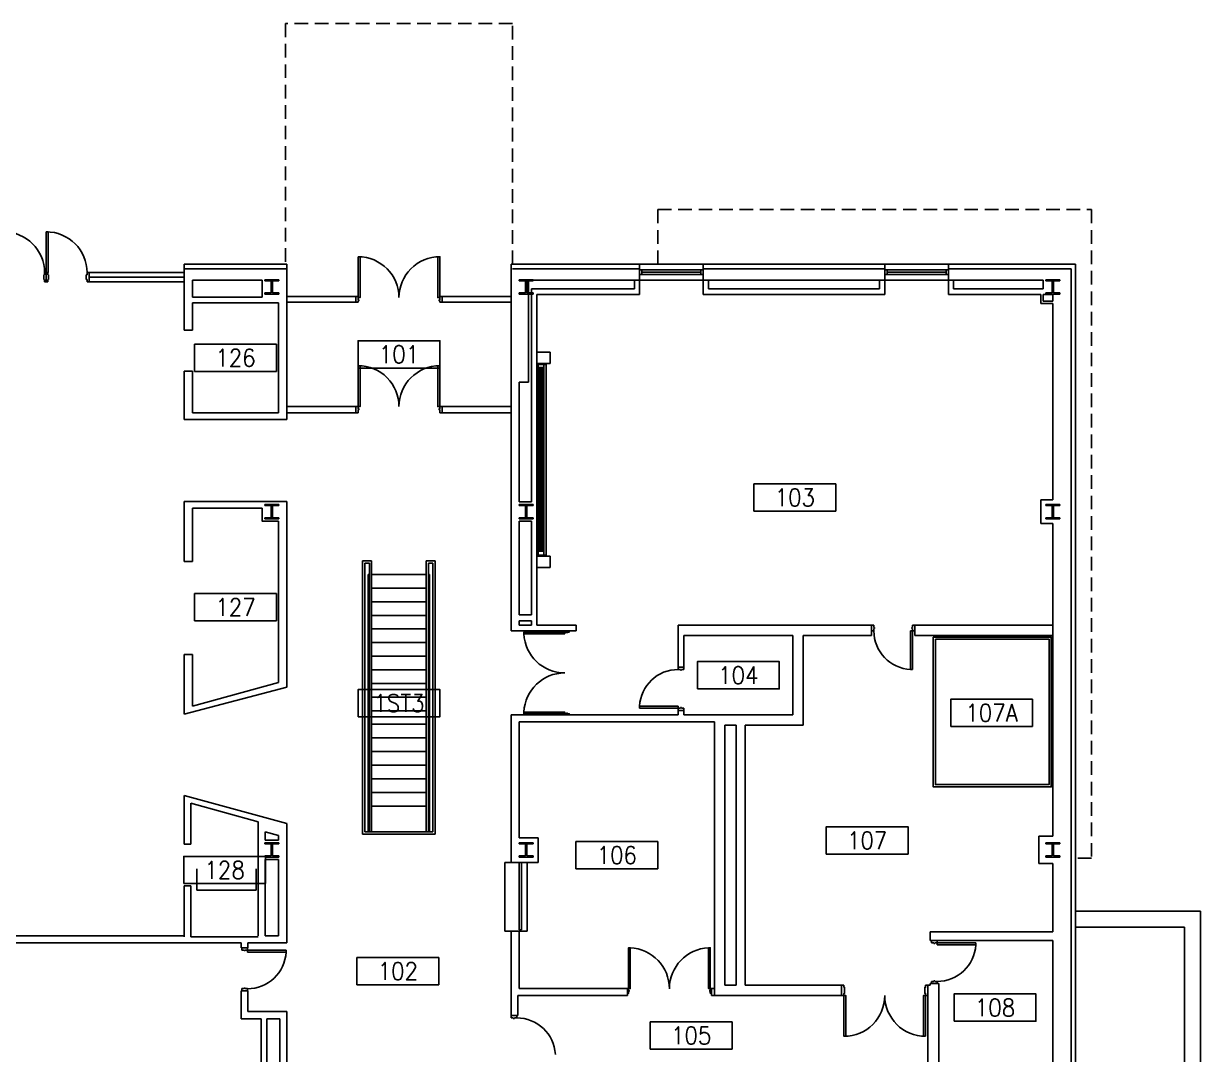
# Model space of a CAD drawing. Extents: x 324 to 2190, y 315 to 1855.
# Drawn here: x 1153 to 2190, y 947 to 1855 of the extents above; entities that cross this region are included whole.
import ezdxf
from ezdxf.enums import TextEntityAlignment as Align

# ---------------------------------------------------------------- set-up
doc = ezdxf.new("R2010")
doc.units = 0
doc.header["$LTSCALE"] = 48
doc.header["$MEASUREMENT"] = 0
doc.linetypes.add('HIDDEN', pattern=[0.375, 0.25, -0.125])
doc.linetypes.add('PC_DASH_2', pattern=[12, 5.333333, -6.666667])
doc.layers.get('0').update_dxf_attribs({"color": 5, "linetype": 'CONTINUOUS'})
for name, color, linetype in [('first flr', 8, 'CONTINUOUS'), ('SP-RMBX', 7, 'CONTINUOUS'), ('SP-RMNO', 4, 'CONTINUOUS'), ('SP-ROOM', 4, 'CONTINUOUS')]:
    doc.layers.add(name, color=color, linetype=linetype)
doc.styles.add('ROMANS', font='ROMANS.shx', dxfattribs={"width": 0.9})

# ---------------------------------------------------------------- blocks, each defined once
blk = doc.blocks.new('FMGRM1')
at = {"layer": 'SP-RMBX', "color": 255}
blk.add_lwpolyline([(-0.375, -0.125), (0.375, -0.125), (0.375, 0.125), (-0.375, 0.125)], close=True, dxfattribs=at)
at = {"style": 'ROMANS', "width": 0.9}
for tag, p in [('DATA1', (0, -0.284)), ('DATA2', (0, -0.443)), ('DATA3', (0, -0.602)), ('DATA4', (0, -0.762)), ('DATA5', (0, -0.921))]:
    blk.add_attdef(tag, text='', height=0.117, dxfattribs=at).set_placement(p, align=Align.CENTER)
at = {"layer": 'SP-RMNO', "style": 'ROMANS', "width": 0.9}
blk.add_attdef('RMNUMB', text='', height=0.16, dxfattribs=at).set_placement((0, 0), align=Align.MIDDLE)

msp = doc.modelspace()

# ---------------------------------------------------------------- linework, layer by layer
at = {"layer": 'first flr', "linetype": 'HIDDEN'}
for p, q in [((1583.8, 1854.9), (1383.8, 1854.9)), ((1383.8, 1854.9), (1383.8, 1642.9)), ((1583.8, 1642.9), (1583.8, 1854.9)), ((1711.8, 1642.9), (1711.8, 1690.9)), ((1711.8, 1690.9), (2093.8, 1690.9)), ((2093.8, 1690.9), (2093.8, 1119.7)), ((2093.8, 1119.7), (2079.8, 1119.7))]:
    msp.add_line(p, q, dxfattribs=at)
at = {"layer": 'first flr', "linetype": 'Continuous'}
for p, q in [((1173, 1671.4), (1174.7, 1671.4)), ((1173, 1635.4), (1173, 1671.4)), ((1174.7, 1671.4), (1174.7, 1635.4)), ((1294.5, 1628.9), (1294.5, 1642.9)), ((1294.5, 1642.9), (1295.8, 1642.9)), ((1383.8, 1642.9), (1385, 1642.9)), ((1385, 1642.9), (1385, 1619.1)), ((1583.8, 1642.9), (1582.5, 1642.9)), ((1582.5, 1642.9), (1582.5, 1619.1)), ((1171.6, 1633.6), (1170.9, 1633.6)), ((1170.9, 1633.6), (1170.9, 1629.3)), ((1170.9, 1629.3), (1171.6, 1629.3)), ((1171.6, 1635.4), (1171.6, 1633.6)), ((1171.6, 1629.3), (1171.6, 1627.4)), ((1174.7, 1635.4), (1173, 1635.4)), ((1174.4, 1635.4), (1174.4, 1633.6)), ((1174.4, 1633.6), (1175, 1633.6)), ((1175, 1629.3), (1174.4, 1629.3)), ((1174.4, 1629.3), (1174.4, 1627.4)), ((1175, 1633.6), (1175, 1629.3)), ((1209, 1633.6), (1208.3, 1633.6)), ((1208.3, 1633.6), (1208.3, 1629.3)), ((1208.3, 1629.3), (1209, 1629.3)), ((1209, 1635.4), (1209, 1633.6)), ((1209, 1629.3), (1209, 1627.4)), ((1363.3, 1613.9), (1363.3, 1628.9)), ((2049.3, 1616.1), (2049.3, 1608.3)), ((2049.3, 1608.3), (2059.8, 1608.3)), ((2051.3, 1616.1), (2051.3, 1610.3)), ((2051.3, 1610.3), (2059.8, 1610.3)), ((1605.1, 1565.3), (1617.1, 1565.3)), ((1605.1, 1555.3), (1605.1, 1565.3)), ((1617.1, 1555.3), (1605.1, 1555.3)), ((1617.1, 1565.3), (1617.1, 1555.3)), ((2059.8, 1435.4), (2049.3, 1435.4)), ((2049.3, 1435.4), (2049.3, 1414.4)), ((1363.3, 1416.4), (1363.3, 1427.9)), ((1377.8, 1416.4), (1363.3, 1416.4)), ((2049.3, 1414.4), (2059.8, 1414.4)), ((1605.1, 1385.6), (1617.1, 1385.6)), ((1605.1, 1375.6), (1605.1, 1385.6)), ((1617.1, 1385.6), (1617.1, 1375.6)), ((1617.1, 1375.6), (1605.1, 1375.6)), ((1589.8, 1137.4), (1606.3, 1137.4)), ((1606.3, 1137.4), (1606.3, 1115.8)), ((2047.3, 1138.9), (2059.8, 1138.9)), ((2047.3, 1114.9), (2047.3, 1138.9)), ((1305.7, 1091.5), (1305.7, 1110.2)), ((1357.9, 1110.2), (1357.9, 1091.5)), ((1577, 1115.8), (1577, 1055.3)), ((1596.6, 1055.3), (1596.6, 1115.8)), ((2059.8, 1114.9), (2047.3, 1114.9)), ((1357.9, 1091.5), (1305.7, 1091.5)), ((2079.8, 1072.9), (2189.8, 1072.9)), ((2189.8, 1072.9), (2189.8, 314.7)), ((2079.8, 1058.9), (2175.8, 1058.9)), ((2175.8, 1058.9), (2175.8, 334.7)), ((1577, 1055.3), (1596.6, 1055.3)), ((1588.5, 980.9), (1588.5, 998.6)), ((1362.3, 978.1), (1344.8, 978.1)), ((1362.3, 656.9), (1362.3, 978.1)), ((1582.5, 980.9), (1588.5, 980.9))]:
    msp.add_line(p, q, dxfattribs=at)
at = {"layer": 'first flr'}
for p, q in [((1294.5, 1638.9), (1385, 1638.9)), ((1295.8, 1642.9), (1383.8, 1642.9)), ((1385, 1642.9), (1385, 1505.9)), ((1582.5, 1642.9), (1582.5, 1538.9)), ((1695.8, 1642.9), (1583.8, 1642.9)), ((1695.8, 1638.9), (1583.8, 1638.9)), ((1695.8, 1616.1), (1695.8, 1642.9)), ((1695.8, 1642.9), (1751.8, 1642.9)), ((1751.8, 1616.1), (1751.8, 1642.9)), ((1815.8, 1642.9), (1751.8, 1642.9)), ((1815.8, 1638.9), (1751.8, 1638.9)), ((1911.8, 1642.9), (1815.8, 1642.9)), ((1815.8, 1638.9), (1911.8, 1638.9)), ((1911.8, 1616.1), (1911.8, 1642.9)), ((1911.8, 1642.9), (1967.8, 1642.9)), ((2079.8, 1642.9), (1967.8, 1642.9)), ((1967.8, 1616.1), (1967.8, 1642.9)), ((2075.8, 1638.9), (1967.8, 1638.9)), ((2075.8, 911), (2075.8, 1638.9)), ((2079.8, 1220.6), (2079.8, 1642.9)), ((1174.4, 1635.4), (1171.6, 1635.4)), ((1173, 1635.4), (1173, 1627.4)), ((1173, 1635.4), (1173, 1627.4)), ((1294.5, 1635.4), (1209, 1635.4)), ((1211, 1635.4), (1211, 1627.4)), ((1211, 1631.4), (1294.5, 1631.4)), ((1294.5, 1584.6), (1294.5, 1628.9)), ((1363.3, 1628.9), (1301.8, 1628.9)), ((1301.8, 1613.9), (1301.8, 1628.9)), ((1365.7, 1629.2), (1377.9, 1629.2)), ((1365.7, 1628.2), (1365.7, 1629.2)), ((1365.7, 1628.2), (1371.3, 1628.2)), ((1371.3, 1628.2), (1371.3, 1617.5)), ((1372.3, 1628.2), (1372.3, 1617.5)), ((1372.3, 1628.2), (1377.9, 1628.2)), ((1377.9, 1628.2), (1377.9, 1629.2)), ((1589.7, 1629.2), (1601.9, 1629.2)), ((1589.7, 1628.2), (1589.7, 1629.2)), ((1589.7, 1628.2), (1595.3, 1628.2)), ((1595.3, 1628.2), (1595.3, 1617.5)), ((1596.3, 1628.2), (1596.3, 1617.5)), ((1596.3, 1628.2), (1601.9, 1628.2)), ((1597.8, 1538.9), (1597.8, 1628.9)), ((1597.8, 1628.9), (1695.8, 1628.9)), ((1601.9, 1628.2), (1601.9, 1629.2)), ((1691.2, 1621.1), (1691.2, 1628.9)), ((1695.8, 1628.9), (1751.8, 1628.9)), ((1697.8, 1637.9), (1749.8, 1637.9)), ((1697.8, 1635.9), (1749.8, 1635.9)), ((1697.8, 1633.9), (1749.8, 1633.9)), ((1751.8, 1628.9), (1815.8, 1628.9)), ((1756.4, 1621.1), (1756.4, 1628.9)), ((1815.8, 1628.9), (1911.8, 1628.9)), ((1907.2, 1621.1), (1907.2, 1628.9)), ((1911.8, 1628.9), (1967.8, 1628.9)), ((1913.8, 1637.9), (1965.8, 1637.9)), ((1913.8, 1635.9), (1965.8, 1635.9)), ((1913.8, 1633.9), (1965.8, 1633.9)), ((1967.8, 1628.9), (2051.3, 1628.9)), ((1972.4, 1621.1), (1972.4, 1628.9)), ((2051.3, 1621.1), (2051.3, 1628.9)), ((2053.7, 1629.2), (2065.9, 1629.2)), ((2053.7, 1628.2), (2053.7, 1629.2)), ((2053.7, 1628.2), (2059.3, 1628.2)), ((2059.3, 1628.2), (2059.3, 1617.5)), ((2060.3, 1628.2), (2060.3, 1617.5)), ((2060.3, 1628.2), (2065.9, 1628.2)), ((2065.9, 1628.2), (2065.9, 1629.2)), ((1174.4, 1627.4), (1171.6, 1627.4)), ((1294.5, 1627.4), (1209, 1627.4)), ((1371.3, 1617.5), (1365.7, 1617.5)), ((1365.7, 1616.5), (1365.7, 1617.5)), ((1377.9, 1617.5), (1372.3, 1617.5)), ((1377.9, 1616.5), (1377.9, 1617.5)), ((1595.3, 1617.5), (1589.7, 1617.5)), ((1589.7, 1616.5), (1589.7, 1617.5)), ((1601.9, 1617.5), (1596.3, 1617.5)), ((1600.6, 1621.1), (1691.2, 1621.1)), ((1600.6, 1621.1), (1600.6, 1433.4)), ((1601.9, 1616.5), (1601.9, 1617.5)), ((1907.2, 1621.1), (1756.4, 1621.1)), ((1972.4, 1621.1), (2051.3, 1621.1)), ((2059.3, 1617.5), (2053.7, 1617.5)), ((2053.7, 1616.5), (2053.7, 1617.5)), ((2065.9, 1617.5), (2060.3, 1617.5)), ((2065.9, 1616.5), (2065.9, 1617.5)), ((1301.8, 1613.9), (1363.3, 1613.9)), ((1301.8, 1584.6), (1301.8, 1608.9)), ((1377.8, 1608.9), (1301.8, 1608.9)), ((1377.9, 1616.5), (1365.7, 1616.5)), ((1377.8, 1511.9), (1377.8, 1608.9)), ((1385, 1614.5), (1447.8, 1614.5)), ((1447.8, 1609.4), (1385, 1609.4)), ((1445.8, 1614.5), (1445.8, 1609.4)), ((1483.8, 1614.5), (1483.8, 1614.5)), ((1519.8, 1614.5), (1582.5, 1614.5)), ((1582.5, 1609.4), (1519.8, 1609.4)), ((1521.8, 1614.5), (1521.8, 1609.4)), ((1601.9, 1616.5), (1589.7, 1616.5)), ((1605.1, 1616.1), (1695.8, 1616.1)), ((1605.1, 1616.1), (1605.1, 1324.8)), ((1911.8, 1616.1), (1751.8, 1616.1)), ((1967.8, 1616.1), (2049.3, 1616.1)), ((2051.3, 1616.1), (2059.8, 1616.1)), ((2065.9, 1616.5), (2053.7, 1616.5)), ((2059.8, 1610.3), (2059.8, 1616.1)), ((2059.8, 1608.3), (2059.8, 1435.4)), ((1301.8, 1584.6), (1294.5, 1584.6)), ((1301.8, 1548.6), (1294.5, 1548.6)), ((1294.6, 1505.9), (1294.6, 1548.6)), ((1301.8, 1511.9), (1301.8, 1548.6)), ((1606.3, 1551.9), (1606.3, 1390)), ((1582.5, 1319.8), (1582.5, 1538.9)), ((1589.8, 1538.9), (1597.8, 1538.9)), ((1589.8, 1433.4), (1589.8, 1538.9)), ((1385, 1517.4), (1449.5, 1517.4)), ((1445.8, 1517.4), (1445.8, 1511.9)), ((1519.8, 1517.4), (1582.5, 1517.4)), ((1521.8, 1517.4), (1521.8, 1511.9)), ((1385, 1505.9), (1294.6, 1505.9)), ((1377.8, 1511.9), (1301.8, 1511.9)), ((1447.8, 1511.9), (1385, 1511.9)), ((1582.5, 1511.9), (1519.8, 1511.9)), ((1294.6, 1433.9), (1294.6, 1380.9)), ((1385, 1433.9), (1294.6, 1433.9)), ((1365.7, 1431.2), (1377.9, 1431.2)), ((1365.7, 1430.2), (1365.7, 1431.2)), ((1377.9, 1430.2), (1377.9, 1431.2)), ((1385, 1270.1), (1385, 1433.9)), ((1589.7, 1431.2), (1601.9, 1431.2)), ((1589.7, 1430.2), (1589.7, 1431.2)), ((1601.9, 1430.2), (1601.9, 1431.2)), ((2053.7, 1431.2), (2065.9, 1431.2)), ((2053.7, 1430.2), (2053.7, 1431.2)), ((2065.9, 1430.2), (2065.9, 1431.2)), ((1301.8, 1427.9), (1301.8, 1380.9)), ((1363.3, 1427.9), (1301.8, 1427.9)), ((1365.7, 1430.2), (1371.3, 1430.2)), ((1371.3, 1430.2), (1371.3, 1419.5)), ((1372.3, 1430.2), (1372.3, 1419.5)), ((1372.3, 1430.2), (1377.9, 1430.2)), ((1589.7, 1430.2), (1595.3, 1430.2)), ((1595.3, 1430.2), (1595.3, 1419.5)), ((1596.3, 1430.2), (1596.3, 1419.5)), ((1596.3, 1430.2), (1601.9, 1430.2)), ((2053.7, 1430.2), (2059.3, 1430.2)), ((2059.3, 1430.2), (2059.3, 1419.5)), ((2060.3, 1430.2), (2060.3, 1419.5)), ((2060.3, 1430.2), (2065.9, 1430.2)), ((1371.3, 1419.5), (1365.7, 1419.5)), ((1365.7, 1418.5), (1365.7, 1419.5)), ((1377.9, 1418.5), (1365.7, 1418.5)), ((1377.9, 1419.5), (1372.3, 1419.5)), ((1377.8, 1274.4), (1377.8, 1416.4)), ((1377.9, 1418.5), (1377.9, 1419.5)), ((1595.3, 1419.5), (1589.7, 1419.5)), ((1589.7, 1418.5), (1589.7, 1419.5)), ((1601.9, 1418.5), (1589.7, 1418.5)), ((1589.8, 1333.8), (1589.8, 1416.4)), ((1601.9, 1419.5), (1596.3, 1419.5)), ((1600.6, 1416.4), (1600.6, 1333.8)), ((1601.9, 1418.5), (1601.9, 1419.5)), ((2059.3, 1419.5), (2053.7, 1419.5)), ((2053.7, 1418.5), (2053.7, 1419.5)), ((2065.9, 1418.5), (2053.7, 1418.5)), ((2059.8, 1414.4), (2059.8, 1138.9)), ((2065.9, 1419.5), (2060.3, 1419.5)), ((2065.9, 1418.5), (2065.9, 1419.5)), ((1294.6, 1380.9), (1301.8, 1380.9)), ((1459.7, 1381.5), (1451.7, 1381.5)), ((1451.7, 1140.7), (1451.7, 1381.5)), ((1457.7, 1379.5), (1453.7, 1379.5)), ((1453.7, 1142.7), (1453.7, 1379.5)), ((1457.7, 1379.5), (1457.7, 1142.7)), ((1459.7, 1381.5), (1459.7, 1142.7)), ((1507.7, 1381.5), (1515.7, 1381.5)), ((1507.8, 1381.5), (1507.8, 1142.7)), ((1509.8, 1379.5), (1509.8, 1142.7)), ((1509.8, 1379.5), (1513.7, 1379.5)), ((1513.7, 1379.5), (1513.7, 1142.7)), ((1515.7, 1381.5), (1515.7, 1140.7)), ((1456.8, 1369.5), (1456.8, 1142.7)), ((1457.7, 1369.5), (1456.8, 1369.5)), ((1459.7, 1369.5), (1507.8, 1369.5)), ((1509.8, 1369.5), (1510.8, 1369.5)), ((1510.8, 1369.5), (1510.7, 1142.7)), ((1457.7, 1357.5), (1456.8, 1357.5)), ((1459.7, 1357.5), (1507.8, 1357.5)), ((1509.8, 1357.5), (1510.8, 1357.5)), ((1457.7, 1345.5), (1456.8, 1345.5)), ((1459.7, 1345.5), (1507.8, 1345.5)), ((1509.8, 1345.5), (1510.8, 1345.5)), ((1457.7, 1333.5), (1456.8, 1333.5)), ((1459.7, 1333.5), (1507.8, 1333.5)), ((1509.8, 1333.5), (1510.8, 1333.5)), ((1600.6, 1333.8), (1589.8, 1333.8)), ((1589.8, 1328.8), (1600.4, 1328.8)), ((1589.8, 1328.8), (1589.8, 1324.8)), ((1600.4, 1328.8), (1600.4, 1324.8)), ((1457.7, 1321.5), (1456.8, 1321.5)), ((1459.7, 1321.5), (1507.8, 1321.5)), ((1509.8, 1321.5), (1510.8, 1321.5)), ((1639.8, 1319.8), (1582.5, 1319.8)), ((1600.4, 1324.8), (1589.8, 1324.8)), ((1605.1, 1324.8), (1639.8, 1324.8)), ((1639.8, 1319.8), (1639.8, 1324.8)), ((1900.1, 1324.8), (1729.7, 1324.8)), ((1729.7, 1287.8), (1729.7, 1324.8)), ((1900.1, 1324.8), (1900.1, 1315.6)), ((1900.1, 1324.8), (1900.1, 1319.8)), ((1902.1, 1324.8), (1900.1, 1324.8)), ((1902.1, 1319.8), (1900.1, 1319.8)), ((1902.1, 1322.8), (1902.1, 1324.8)), ((1902.1, 1322.8), (1902.6, 1322.8)), ((1902.1, 1321.8), (1902.6, 1321.8)), ((1902.1, 1319.8), (1902.1, 1321.8)), ((1902.6, 1322.8), (1902.6, 1321.8)), ((1938.1, 1319.8), (1934.4, 1319.8)), ((1934.4, 1319.8), (1934.4, 1285.8)), ((1935.6, 1322.8), (1935.6, 1321.8)), ((1936.1, 1322.8), (1935.6, 1322.8)), ((1936.1, 1321.8), (1935.6, 1321.8)), ((1936.1, 1322.8), (1936.1, 1324.8)), ((1936.1, 1324.8), (1938.1, 1324.8)), ((1936.1, 1319.8), (1936.1, 1321.8)), ((1936.1, 1285.8), (1936.1, 1319.8)), ((1938.1, 1315.6), (1938.1, 1324.8)), ((2059.8, 1324.8), (1938.1, 1324.8)), ((1938.1, 1324.8), (1938.1, 1319.8)), ((1457.7, 1309.5), (1456.8, 1309.5)), ((1459.7, 1309.5), (1507.8, 1309.5)), ((1509.8, 1309.5), (1510.8, 1309.5)), ((1734.7, 1315.6), (1734.7, 1287.8)), ((1830.7, 1315.6), (1734.7, 1315.6)), ((1830.7, 1315.6), (1830.7, 1245.8)), ((1900.1, 1315.6), (1839.9, 1315.6)), ((1839.9, 1315.6), (1839.9, 1236.6)), ((1938.1, 1315.6), (2059.8, 1315.6)), ((1294.6, 1299.1), (1294.6, 1246.5)), ((1301.8, 1299.1), (1294.6, 1299.1)), ((1301.8, 1299.1), (1301.8, 1253.6)), ((1457.7, 1297.5), (1456.8, 1297.5)), ((1459.7, 1297.5), (1507.8, 1297.5)), ((1509.8, 1297.5), (1510.8, 1297.5)), ((1729.7, 1287.8), (1734.7, 1287.8)), ((1729.7, 1285.8), (1729.7, 1287.8)), ((1734.7, 1287.8), (1729.7, 1287.8)), ((1729.7, 1285.8), (1731.7, 1285.8)), ((1731.7, 1285.8), (1731.7, 1285.3)), ((1732.7, 1285.8), (1734.7, 1285.8)), ((1732.7, 1285.8), (1732.7, 1285.3)), ((1734.7, 1285.8), (1734.7, 1287.8)), ((1934.4, 1285.8), (1936.1, 1285.8)), ((1457.7, 1285.5), (1456.8, 1285.5)), ((1459.7, 1285.5), (1507.8, 1285.5)), ((1509.8, 1285.5), (1510.8, 1285.5)), ((1732.7, 1285.3), (1731.7, 1285.3)), ((1385, 1270.1), (1294.6, 1246.5)), ((1377.8, 1274.4), (1301.8, 1253.6)), ((1457.7, 1273.5), (1456.8, 1273.5)), ((1459.7, 1273.5), (1507.8, 1273.5)), ((1509.8, 1273.5), (1510.8, 1273.5)), ((1457.7, 1261.5), (1456.8, 1261.5)), ((1459.7, 1261.5), (1507.8, 1261.5)), ((1509.8, 1261.5), (1510.8, 1261.5)), ((1457.7, 1249.5), (1456.8, 1249.5)), ((1459.7, 1249.5), (1507.8, 1249.5)), ((1509.8, 1249.5), (1510.8, 1249.5)), ((1582.5, 1245.8), (1582.5, 1115.8)), ((1729.7, 1245.8), (1582.5, 1245.8)), ((1729.7, 1253.5), (1695.7, 1253.5)), ((1695.7, 1253.5), (1695.7, 1251.8)), ((1695.7, 1251.8), (1729.7, 1251.8)), ((1729.7, 1249.8), (1729.7, 1253.5)), ((1729.7, 1251.8), (1731.7, 1251.8)), ((1729.7, 1249.8), (1734.7, 1249.8)), ((1729.7, 1245.8), (1729.7, 1249.8)), ((1734.7, 1249.8), (1729.7, 1249.8)), ((1732.7, 1252.3), (1731.7, 1252.3)), ((1731.7, 1251.8), (1731.7, 1252.3)), ((1732.7, 1251.8), (1732.7, 1252.3)), ((1732.7, 1251.8), (1734.7, 1251.8)), ((1734.7, 1251.8), (1734.7, 1249.8)), ((1734.7, 1249.8), (1734.7, 1245.8)), ((1830.7, 1245.8), (1734.7, 1245.8)), ((1457.7, 1237.5), (1456.8, 1237.5)), ((1459.7, 1237.5), (1507.8, 1237.5)), ((1509.8, 1237.5), (1510.8, 1237.5)), ((1589.8, 1137.4), (1589.8, 1239.8)), ((1761.6, 1239.8), (1589.8, 1239.8)), ((1761.6, 998.6), (1761.6, 1239.8)), ((1770.8, 1007.8), (1770.8, 1236.6)), ((1780.8, 1236.6), (1770.8, 1236.6)), ((1780.8, 1236.6), (1780.8, 1007.8)), ((1788.8, 1236.6), (1839.9, 1236.6)), ((1788.8, 1236.6), (1788.8, 1007.8)), ((1457.7, 1225.5), (1456.8, 1225.5)), ((1459.7, 1225.5), (1507.8, 1225.5)), ((1509.8, 1225.5), (1510.8, 1225.5)), ((1457.7, 1213.5), (1456.8, 1213.5)), ((1459.7, 1213.5), (1507.8, 1213.5)), ((1509.8, 1213.5), (1510.8, 1213.5)), ((2079.8, 1220.6), (2079.8, 454.9)), ((1457.7, 1201.5), (1456.8, 1201.5)), ((1459.7, 1201.5), (1507.8, 1201.5)), ((1509.8, 1201.5), (1510.8, 1201.5)), ((1457.7, 1189.5), (1456.8, 1189.5)), ((1459.7, 1189.5), (1507.8, 1189.5)), ((1509.8, 1189.5), (1510.8, 1189.5)), ((1294.5, 1174.7), (1294.5, 1131.8)), ((1385, 1150), (1294.5, 1174.7)), ((1457.7, 1177.5), (1456.8, 1177.5)), ((1459.7, 1177.5), (1507.8, 1177.5)), ((1509.8, 1177.5), (1510.8, 1177.5)), ((1300.5, 1167.9), (1300.5, 1131.8)), ((1359.8, 1151.7), (1300.5, 1167.9)), ((1457.7, 1165.5), (1456.8, 1165.5)), ((1459.7, 1165.5), (1507.8, 1165.5)), ((1509.8, 1165.5), (1510.8, 1165.5)), ((1359.8, 1051), (1359.8, 1151.7)), ((1365.8, 1142.7), (1365.8, 1135.4)), ((1377.8, 1139.5), (1365.8, 1142.7)), ((1385, 1150), (1385, 1045.1)), ((1451.7, 1140.7), (1515.7, 1140.7)), ((1453.7, 1142.7), (1513.7, 1142.7)), ((1300.5, 1131.8), (1294.5, 1131.8)), ((1365.7, 1133.2), (1377.9, 1133.2)), ((1365.7, 1132.2), (1365.7, 1133.2)), ((1365.7, 1132.2), (1371.3, 1132.2)), ((1371.3, 1132.2), (1371.3, 1121.5)), ((1372.3, 1132.2), (1372.3, 1121.5)), ((1372.3, 1132.2), (1377.9, 1132.2)), ((1377.8, 1139.5), (1377.8, 1135.4)), ((1377.9, 1132.2), (1377.9, 1133.2)), ((1589.7, 1133.2), (1601.9, 1133.2)), ((1589.7, 1132.2), (1589.7, 1133.2)), ((1589.7, 1132.2), (1595.3, 1132.2)), ((1595.3, 1132.2), (1595.3, 1121.5)), ((1596.3, 1132.2), (1596.3, 1121.5)), ((1596.3, 1132.2), (1601.9, 1132.2)), ((1601.9, 1132.2), (1601.9, 1133.2)), ((2047.3, 1132.2), (2047.4, 1132.2)), ((2053.7, 1133.2), (2065.9, 1133.2)), ((2053.7, 1132.2), (2053.7, 1133.2)), ((2053.7, 1132.2), (2059.3, 1132.2)), ((2059.3, 1132.2), (2059.3, 1121.5)), ((2060.3, 1132.2), (2060.3, 1121.5)), ((2060.3, 1132.2), (2065.9, 1132.2)), ((2065.9, 1132.2), (2065.9, 1133.2)), ((1371.3, 1121.5), (1365.7, 1121.5)), ((1365.7, 1120.5), (1365.7, 1121.5)), ((1377.9, 1120.5), (1365.7, 1120.5)), ((1377.9, 1121.5), (1372.3, 1121.5)), ((1377.9, 1120.5), (1377.9, 1121.5)), ((1595.3, 1121.5), (1589.7, 1121.5)), ((1589.7, 1120.5), (1589.7, 1121.5)), ((1601.9, 1120.5), (1589.7, 1120.5)), ((1601.9, 1121.5), (1596.3, 1121.5)), ((1601.9, 1120.5), (1601.9, 1121.5)), ((2047.3, 1124.2), (2047.4, 1124.2)), ((2059.3, 1121.5), (2053.7, 1121.5)), ((2053.7, 1120.5), (2053.7, 1121.5)), ((2065.9, 1120.5), (2053.7, 1120.5)), ((2065.9, 1121.5), (2060.3, 1121.5)), ((2065.9, 1120.5), (2065.9, 1121.5)), ((1365.8, 1118.4), (1365.8, 1051)), ((1377.8, 1118.4), (1377.8, 1051)), ((1577, 1115.8), (1606.3, 1115.8)), ((2059.8, 1114.9), (2059.8, 1054.6)), ((1294.5, 1095.3), (1294.5, 1050.3)), ((1300.5, 1095.3), (1294.5, 1095.3)), ((1300.5, 1095.3), (1300.5, 1050.3)), ((1294.5, 1051.1), (977, 1051.1)), ((1300.5, 1050.3), (1359.8, 1050.3)), ((1365.8, 1051), (1377.8, 1051)), ((1582.5, 1055.3), (1582.5, 980.9)), ((1582.5, 1055.3), (1589.8, 1055.3)), ((1589.8, 1004.6), (1589.8, 1055.3)), ((1951.8, 1054.6), (2059.8, 1054.6)), ((1951.8, 1047), (1951.8, 1054.6)), ((1344.8, 1045.1), (1047, 1045.1)), ((1344.8, 1040.6), (1344.8, 1045.1)), ((1350.8, 1040.6), (1344.8, 1040.6)), ((1345.3, 1040.6), (1350.3, 1040.6)), ((1345.3, 1038.6), (1345.3, 1040.6)), ((1347.3, 1038.6), (1345.3, 1038.6)), ((1347.3, 1038.6), (1347.3, 1038.1)), ((1347.3, 1038.1), (1348.3, 1038.1)), ((1348.3, 1038.6), (1348.3, 1038.1)), ((1350.3, 1038.6), (1348.3, 1038.6)), ((1350.3, 1040.6), (1350.3, 1036.8)), ((1384.3, 1038.6), (1350.3, 1038.6)), ((1350.3, 1036.8), (1384.3, 1036.8)), ((1350.8, 1045.1), (1385, 1045.1)), ((1350.8, 1045.1), (1350.8, 1040.6)), ((1384.3, 1036.8), (1384.3, 1038.6)), ((1959.4, 1047), (1951.8, 1047)), ((1952.8, 1047), (1957.8, 1047)), ((1952.8, 1045), (1952.8, 1047)), ((1954.8, 1045), (1952.8, 1045)), ((1954.8, 1045), (1954.8, 1044.5)), ((1954.8, 1044.5), (1955.8, 1044.5)), ((1955.8, 1045), (1955.8, 1044.5)), ((1957.8, 1045), (1955.8, 1045)), ((1957.8, 1047), (1957.8, 1043.2)), ((1991.8, 1045), (1957.8, 1045)), ((1957.8, 1043.2), (1991.8, 1043.2)), ((1959.4, 1047), (2059.8, 1047)), ((1991.8, 1043.2), (1991.8, 1045)), ((2059.8, 1047), (2059.8, 939.9)), ((1780.8, 1007.8), (1770.8, 1007.8)), ((1788.8, 1007.8), (1875.7, 1007.8)), ((1873.7, 998.6), (1873.7, 1007.8)), ((1947.7, 1007.8), (1951.8, 1007.8)), ((1949.7, 998.6), (1949.7, 1007.8)), ((1959.4, 1009), (1951.8, 1009)), ((1951.8, 1009), (1957.8, 1009)), ((1951.8, 1007.8), (1951.8, 1009)), ((1954.8, 1011), (1952.8, 1011)), ((1952.8, 1011), (1952.8, 1009)), ((1954.8, 1011.5), (1955.8, 1011.5)), ((1954.8, 1011), (1954.8, 1011.5)), ((1955.8, 1011), (1955.8, 1011.5)), ((1957.8, 1011), (1955.8, 1011)), ((1957.8, 1011), (1957.8, 1009)), ((1959.4, 928.8), (1959.4, 1009)), ((1344.8, 1002.6), (1344.8, 978.1)), ((1344.8, 1002.6), (1350.8, 1002.6)), ((1347.3, 1004.6), (1345.3, 1004.6)), ((1345.3, 1004.6), (1345.3, 1002.6)), ((1345.3, 1002.6), (1350.3, 1002.6)), ((1347.3, 1005.1), (1348.3, 1005.1)), ((1347.3, 1004.6), (1347.3, 1005.1)), ((1348.3, 1004.6), (1348.3, 1005.1)), ((1350.3, 1004.6), (1348.3, 1004.6)), ((1350.3, 1004.6), (1350.3, 1002.6)), ((1350.8, 1002.6), (1350.8, 984.6)), ((1685, 998.6), (1588.5, 998.6)), ((1685, 1004.6), (1589.8, 1004.6)), ((1685, 1004.6), (1685, 998.6)), ((1759, 1004.6), (1759, 998.6)), ((1761.6, 1004.6), (1759, 1004.6)), ((1877.4, 998.6), (1759, 998.6)), ((1949.7, 998.6), (1945.9, 998.6)), ((1949.7, 737.1), (1949.7, 1000.2)), ((1350.8, 984.6), (1385, 984.6)), ((1367.3, 978), (1378.8, 978)), ((1367.3, 936.4), (1367.3, 978)), ((1378.8, 978), (1378.8, 936.4)), ((1385, 915.4), (1385, 984.6)), ((1582.5, 980.9), (1587.5, 980.9)), ((1582.5, 978.9), (1582.5, 980.9)), ((1584.5, 978.9), (1582.5, 978.9)), ((1584.5, 978.9), (1584.5, 978.4)), ((1584.5, 978.4), (1585.5, 978.4)), ((1585.5, 978.9), (1585.5, 978.4)), ((1587.5, 978.9), (1585.5, 978.9)), ((1587.5, 978.9), (1587.5, 980.9))]:
    msp.add_line(p, q, dxfattribs=at)
at = {"layer": 'first flr', "linetype": 'PC_DASH_2'}
for p, q in [((1589.8, 1115.8), (1591.8, 1115.8)), ((1589.8, 1056.3), (1589.8, 1115.8)), ((1591.8, 1115.8), (1591.8, 1056.3)), ((1591.8, 1056.3), (1589.8, 1056.3))]:
    msp.add_line(p, q, dxfattribs=at)
at = {"layer": 'first flr', "linetype": 'Continuous'}
for points in [[(1447.8, 1649.4), (1449.5, 1649.4), (1449.5, 1613.4), (1447.8, 1613.4)], [(1519.8, 1613.4), (1518, 1613.4), (1518, 1649.4), (1519.8, 1649.4)], [(1695.8, 1637.9), (1697.8, 1637.9), (1697.8, 1633.9), (1695.8, 1633.9)], [(1751.8, 1637.9), (1749.8, 1637.9), (1749.8, 1633.9), (1751.8, 1633.9)], [(1911.8, 1637.9), (1913.8, 1637.9), (1913.8, 1633.9), (1911.8, 1633.9)], [(1967.8, 1637.9), (1965.8, 1637.9), (1965.8, 1633.9), (1967.8, 1633.9)], [(1447.8, 1553.4), (1449.5, 1553.4), (1449.5, 1517.4), (1447.8, 1517.4)], [(1519.8, 1517.4), (1518, 1517.4), (1518, 1553.4), (1519.8, 1553.4)], [(1611.4, 1554.6), (1611.4, 1551.9), (1606.3, 1551.9), (1606.3, 1554.6)], [(1608.6, 1551), (1608.6, 1551.8), (1607.3, 1551.8), (1607.3, 1551), (1607.2, 1551), (1607.2, 1551.9), (1608.7, 1551.9), (1608.7, 1551)], [(1607.7, 1551), (1608.3, 1551), (1608.3, 1551.4), (1608.4, 1551.4), (1608.4, 1551), (1608.5, 1551), (1608.5, 1550.5), (1608.4, 1550.5), (1608.4, 1550.9), (1607.6, 1550.9), (1607.6, 1550.5), (1607.5, 1550.5), (1607.5, 1551), (1607.6, 1551), (1607.6, 1551.4), (1607.7, 1551.4)], [(1610.2, 1551), (1610.2, 1551.8), (1609, 1551.8), (1609, 1551), (1608.8, 1551), (1608.8, 1551.9), (1610.3, 1551.9), (1610.3, 1551)], [(1609.3, 1551), (1609.9, 1551), (1609.9, 1551.4), (1610, 1551.4), (1610, 1551), (1610.1, 1551), (1610.1, 1550.5), (1610, 1550.5), (1610, 1550.9), (1609.2, 1550.9), (1609.2, 1550.5), (1609.1, 1550.5), (1609.1, 1551), (1609.2, 1551), (1609.2, 1551.4), (1609.3, 1551.4)], [(1611.4, 1554.6), (1613.4, 1554.6), (1613.4, 1386.6), (1611.4, 1386.6)], [(1611.4, 1386.6), (1611.4, 1390), (1606.3, 1390), (1606.3, 1386.6)], [(1608.6, 1391), (1608.6, 1390.1), (1607.3, 1390.1), (1607.3, 1391), (1607.2, 1391), (1607.2, 1390), (1608.7, 1390), (1608.7, 1391)], [(1607.7, 1391), (1608.3, 1391), (1608.3, 1390.6), (1608.4, 1390.6), (1608.4, 1391), (1608.5, 1391), (1608.5, 1391.5), (1608.4, 1391.5), (1608.4, 1391.1), (1607.6, 1391.1), (1607.6, 1391.5), (1607.5, 1391.5), (1607.5, 1391), (1607.6, 1391), (1607.6, 1390.6), (1607.7, 1390.6)], [(1610.2, 1391), (1610.2, 1390.1), (1609, 1390.1), (1609, 1391), (1608.8, 1391), (1608.8, 1390), (1610.3, 1390), (1610.3, 1391)], [(1609.3, 1391), (1609.9, 1391), (1609.9, 1390.6), (1610, 1390.6), (1610, 1391), (1610.1, 1391), (1610.1, 1391.5), (1610, 1391.5), (1610, 1391.1), (1609.2, 1391.1), (1609.2, 1391.5), (1609.1, 1391.5), (1609.1, 1391), (1609.2, 1391), (1609.2, 1390.6), (1609.3, 1390.6)], [(1629.8, 1318.8), (1593.8, 1318.8), (1593.8, 1317.3), (1629.8, 1317.3)], [(1954.4, 1314.4), (2058.4, 1314.4), (2058.4, 1182.4), (1954.4, 1182.4)], [(1956.4, 1312.4), (2056.4, 1312.4), (2056.4, 1184.4), (1956.4, 1184.4)], [(1629.8, 1246.8), (1593.8, 1246.8), (1593.8, 1248.3), (1629.8, 1248.3)], [(1686, 1004.6), (1686, 1040.6), (1687.5, 1040.6), (1687.5, 1004.6)], [(1758, 1004.6), (1758, 1040.6), (1756.5, 1040.6), (1756.5, 1004.6)], [(1875.7, 998.6), (1877.4, 998.6), (1877.4, 962.6), (1875.7, 962.6)], [(1947.7, 962.6), (1945.9, 962.6), (1945.9, 998.6), (1947.7, 998.6)]]:
    msp.add_lwpolyline(points, close=True, dxfattribs=at)
for points in [[(1447.8, 1613.4), (1447.8, 1611.6), (1448.4, 1611.6), (1448.4, 1610.5), (1447.8, 1610.5), (1447.8, 1609.4)], [(1519.8, 1613.4), (1519.8, 1611.6), (1519.2, 1611.6), (1519.2, 1610.5), (1519.8, 1610.5), (1519.8, 1609.4)], [(1607.6, 1500.4), (1607.6, 1550.9), (1608.4, 1550.9), (1608.4, 1500.9)], [(1609.2, 1500.4), (1609.2, 1550.9), (1610, 1550.9), (1610, 1500.9)], [(1447.8, 1517.4), (1447.8, 1515.6), (1448.4, 1515.6), (1448.4, 1514.5), (1447.8, 1514.5), (1447.8, 1511.9)], [(1519.8, 1517.4), (1519.8, 1515.6), (1519.2, 1515.6), (1519.2, 1514.5), (1519.8, 1514.5), (1519.8, 1511.9)], [(1607.6, 1506.5), (1607.6, 1391.1), (1608.4, 1391.1), (1608.4, 1506.1)], [(1609.2, 1506.5), (1609.2, 1391.1), (1610, 1391.1), (1610, 1506.1)], [(1589.8, 1433.4), (1600.6, 1433.4)], [(1377.8, 1416.4), (1363.3, 1416.4), (1363.3, 1427.9)], [(1600.6, 1416.4), (1589.8, 1416.4)], [(1630.3, 1319.8), (1629.8, 1319.8), (1629.8, 1318.8), (1631.3, 1318.8), (1631.3, 1318.3), (1632.3, 1318.3), (1632.3, 1318.8), (1633.8, 1318.8), (1633.8, 1319.8), (1633.3, 1319.8)], [(1630.3, 1245.8), (1629.8, 1245.8), (1629.8, 1246.8), (1631.3, 1246.8), (1631.3, 1247.3), (1632.3, 1247.3), (1632.3, 1246.8), (1633.8, 1246.8), (1633.8, 1245.8), (1633.3, 1245.8)], [(1365.8, 1135.4), (1377.8, 1135.4)], [(1377.8, 1118.4), (1365.8, 1118.4)], [(1875.7, 998.6), (1875.7, 1000.4), (1876.3, 1000.4), (1876.3, 1005.9), (1875.7, 1005.9), (1875.7, 1007.8)], [(1947.7, 998.6), (1947.7, 1000.4), (1947, 1000.4), (1947, 1005.9), (1947.7, 1005.9), (1947.7, 1007.8)], [(1685, 1004.1), (1685, 1004.6), (1686, 1004.6), (1686, 1003.1), (1686.5, 1003.1), (1686.5, 1002.1), (1686, 1002.1), (1686, 1000.6), (1685, 1000.6), (1685, 1001.1)], [(1759, 1004.1), (1759, 1004.6), (1758, 1004.6), (1758, 1003.1), (1757.5, 1003.1), (1757.5, 1002.1), (1758, 1002.1), (1758, 1000.6), (1759, 1000.6), (1759, 1001.1)]]:
    msp.add_lwpolyline(points, dxfattribs=at)
at = {"layer": 'first flr'}
for centre, radius, start, end in [((1135.6, 1635.4), 36, 359.9995, 89.9995), ((1173, 1635.4), 36, 0.0005, 90.0005), ((1447.8, 1613.4), 36, 0.0001, 90.0001), ((1519.8, 1613.4), 36, 90.0001, 180.0001), ((1447.8, 1517.4), 36, 0.0002, 90.0002), ((1519.8, 1517.4), 36, 90.0002, 180.0002), ((1936.2, 1319.8), 34.1, 180.0587, 266.9151), ((1729.8, 1251.7), 34.1, 90.0587, 176.9151), ((1350.3, 1038.6), 34.1, 270.0587, 356.9151), ((1957.8, 1045), 34.1, 270.0587, 356.9151), ((1875.7, 998.6), 36, 270, 0), ((1947.7, 998.6), 36, 180, 270), ((1587.5, 944.8), 34.1, 3.0849, 89.9413)]:
    msp.add_arc(centre, radius, start, end, dxfattribs=at)
for centre, major_axis, start_param, end_param in [((1629.8, 1318.8), (35.9, 2.5), 3.11376, 4.642877), ((1629.8, 1246.8), (35.9, 2.3), 1.505834, 3.034952), ((1686, 1004.6), (2.3, -35.9), 1.505834, 3.034952), ((1758, 1004.6), (2.5, -35.9), 3.11376, 4.642877)]:
    msp.add_ellipse(centre, major_axis=major_axis, ratio=1, start_param=start_param, end_param=end_param, dxfattribs=at)

# ---------------------------------------------------------------- block references
at = {"layer": 'SP-ROOM'}
ref = msp.add_blockref('FMGRM1', (1339.8, 1560.4), dxfattribs=dict(at, xscale=96, yscale=96, zscale=96))
ref.add_attrib('RMNUMB', '126', dxfattribs={"layer": 'SP-RMNO', "height": 15.36, "style": 'ROMANS', "width": 0.9}).set_placement((1339.8, 1560.4), align=Align.MIDDLE)
ref = msp.add_blockref('FMGRM1', (1483.8, 1563.4), dxfattribs=dict(at, xscale=96, yscale=96, zscale=96))
ref.add_attrib('RMNUMB', '101', dxfattribs={"layer": 'SP-RMNO', "height": 15.36, "style": 'ROMANS', "width": 0.9}).set_placement((1483.8, 1563.4), align=Align.MIDDLE)
ref = msp.add_blockref('FMGRM1', (1832.5, 1437.3), dxfattribs=dict(at, xscale=96, yscale=96, zscale=96))
ref.add_attrib('RMNUMB', '103', dxfattribs={"layer": 'SP-RMNO', "height": 15.36, "style": 'ROMANS', "width": 0.9}).set_placement((1832.5, 1437.3), align=Align.MIDDLE)
ref = msp.add_blockref('FMGRM1', (1339.8, 1340.7), dxfattribs=dict(at, xscale=96, yscale=96, zscale=96))
ref.add_attrib('RMNUMB', '127', dxfattribs={"layer": 'SP-RMNO', "height": 15.36, "style": 'ROMANS', "width": 0.9}).set_placement((1339.8, 1340.7), align=Align.MIDDLE)
ref = msp.add_blockref('FMGRM1', (1782.7, 1280.7), dxfattribs=dict(at, xscale=96, yscale=96, zscale=96))
ref.add_attrib('RMNUMB', '104', dxfattribs={"layer": 'SP-RMNO', "height": 15.36, "style": 'ROMANS', "width": 0.9}).set_placement((1782.7, 1280.7), align=Align.MIDDLE)
ref = msp.add_blockref('FMGRM1', (1483.8, 1256.1), dxfattribs=dict(at, xscale=96, yscale=96, zscale=96))
ref.add_attrib('RMNUMB', '1ST3', dxfattribs={"layer": 'SP-RMNO', "height": 15.36, "style": 'ROMANS', "width": 0.9}).set_placement((1483.8, 1256.1), align=Align.MIDDLE)
ref = msp.add_blockref('FMGRM1', (2005.8, 1247.6), dxfattribs=dict(at, xscale=96, yscale=96, zscale=96))
ref.add_attrib('RMNUMB', '107A', dxfattribs={"layer": 'SP-RMNO', "height": 15.36, "style": 'ROMANS', "width": 0.9}).set_placement((2005.8, 1247.6), align=Align.MIDDLE)
ref = msp.add_blockref('FMGRM1', (1896.2, 1135.2), dxfattribs=dict(at, xscale=96, yscale=96, zscale=96))
ref.add_attrib('RMNUMB', '107', dxfattribs={"layer": 'SP-RMNO', "height": 15.36, "style": 'ROMANS', "width": 0.9}).set_placement((1896.2, 1135.2), align=Align.MIDDLE)
ref = msp.add_blockref('FMGRM1', (1675.7, 1122.2), dxfattribs=dict(at, xscale=96, yscale=96, zscale=96))
ref.add_attrib('RMNUMB', '106', dxfattribs={"layer": 'SP-RMNO', "height": 15.36, "style": 'ROMANS', "width": 0.9}).set_placement((1675.7, 1122.2), align=Align.MIDDLE)
ref = msp.add_blockref('FMGRM1', (1330.2, 1109.1), dxfattribs=dict(at, xscale=96, yscale=96, zscale=96))
ref.add_attrib('RMNUMB', '128', dxfattribs={"layer": 'SP-RMNO', "height": 15.36, "style": 'ROMANS', "width": 0.9}).set_placement((1330.2, 1109.1), align=Align.MIDDLE)
ref = msp.add_blockref('FMGRM1', (1482.8, 1020), dxfattribs=dict(at, xscale=96, yscale=96, zscale=96))
ref.add_attrib('RMNUMB', '102', dxfattribs={"layer": 'SP-RMNO', "height": 15.36, "style": 'ROMANS', "width": 0.9}).set_placement((1482.8, 1020), align=Align.MIDDLE)
ref = msp.add_blockref('FMGRM1', (2008.8, 987.9), dxfattribs=dict(at, xscale=96, yscale=96, zscale=96))
ref.add_attrib('RMNUMB', '108', dxfattribs={"layer": 'SP-RMNO', "height": 15.36, "style": 'ROMANS', "width": 0.9}).set_placement((2008.8, 987.9), align=Align.MIDDLE)
ref = msp.add_blockref('FMGRM1', (1741.2, 963.3), dxfattribs=dict(at, xscale=96, yscale=96, zscale=96))
ref.add_attrib('RMNUMB', '105', dxfattribs={"layer": 'SP-RMNO', "height": 15.36, "style": 'ROMANS', "width": 0.9}).set_placement((1741.2, 963.3), align=Align.MIDDLE)

doc.saveas('drawing.dxf')
